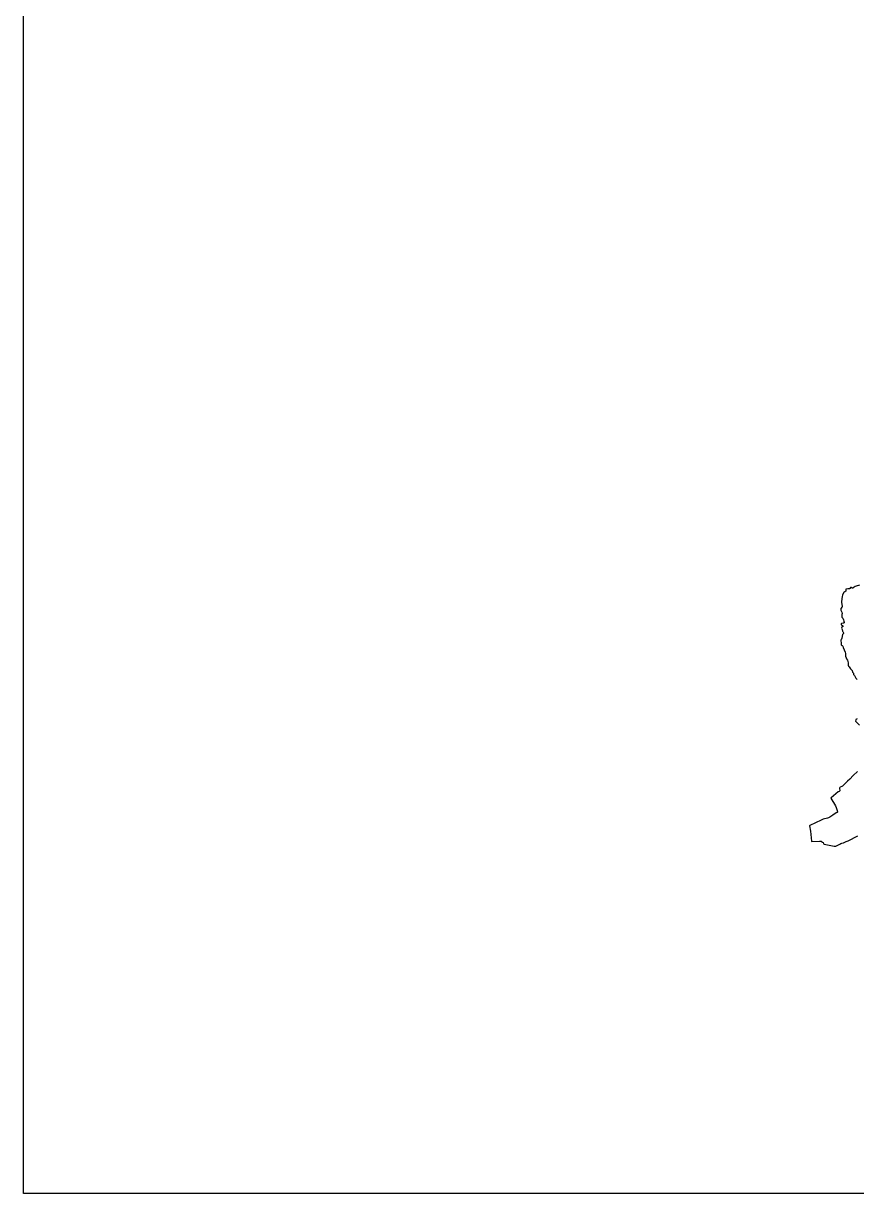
# Model space of a CAD drawing. Extents: x 0 to 452, y 0 to 685.
# Drawn here: x 0 to 87.8, y 0 to 123.3 of the extents above; entities that cross this region are included whole.
import ezdxf

# ---------------------------------------------------------------- set-up
doc = ezdxf.new("R2010")
doc.units = 0
doc.layers.get('0').update_dxf_attribs({"linetype": 'CONTINUOUS'})

msp = doc.modelspace()

# ---------------------------------------------------------------- linework, layer by layer
at = {"color": 7}
msp.add_lwpolyline([(0, 684.671111), (451.555556, 684.671111), (451.555556, 0), (0, 0), (0, 684.671111)], close=True, dxfattribs=at)
for points in [[(88.058845, 64.100825), (87.701658, 64.014835), (87.617873, 63.981762), (87.404002, 63.811988), (87.35329, 63.792144), (87.306988, 63.799861), (87.200052, 63.866007), (87.15375, 63.874826), (87.136111, 63.868212), (87.068863, 63.774505), (87.011537, 63.721588), (86.838455, 63.719384), (86.6775, 63.701745), (86.644427, 63.674184), (86.642222, 63.519844), (86.613559, 63.480156), (86.4052, 63.344557), (86.375434, 63.297153), (86.286137, 63.06013), (86.250859, 62.917917), (86.165972, 62.392057), (86.176997, 62.267482), (86.243143, 61.897066), (86.239835, 61.827613), (86.213377, 61.775799), (86.136207, 61.687604), (86.108646, 61.637995), (86.100929, 61.561927), (86.120773, 61.47263), (86.218889, 61.254349), (86.239835, 61.138594), (86.20125, 61.028351), (86.202352, 60.762665), (86.216684, 60.735104), (86.3148, 60.631476), (86.386458, 60.473828), (86.408507, 60.316181), (86.451502, 60.215859), (86.453707, 60.160738), (86.44158, 60.137587), (86.399687, 60.106719), (86.342361, 60.093489), (86.20566, 60.087977), (86.16046, 60.073646), (86.136207, 60.035061), (86.150538, 59.940252), (86.173689, 59.919306), (86.279523, 59.876311), (86.313698, 59.84875), (86.334644, 59.787014), (86.308186, 59.763863), (86.226606, 59.745121), (86.19684, 59.688898), (86.171484, 59.585269), (86.231016, 59.433134), (86.262986, 59.279896), (86.325825, 59.211545), (86.378741, 59.089175), (86.382049, 59.01862), (86.289444, 58.907274), (86.212274, 58.536857), (86.12408, 58.362674), (86.118568, 58.328498), (86.149436, 57.952569), (86.130694, 57.827995), (86.137309, 57.807049), (86.249757, 57.764054), (86.301571, 57.692396), (86.343463, 57.552387), (86.556233, 57.044167), (86.602535, 56.893134), (86.601432, 56.612014), (86.652144, 56.435625), (86.701754, 56.348533), (86.811997, 56.217344), (86.862708, 55.942838), (86.885859, 55.673845), (86.920035, 55.571319), (86.997205, 55.498559), (87.126189, 55.301224), (87.258481, 55.160113), (87.293759, 55.108299), (87.31691, 54.953958), (87.417231, 54.880095), (87.432665, 54.848125), (87.450304, 54.686068), (87.463533, 54.657405), (87.537396, 54.574722), (87.695043, 54.311241), (87.815208, 54.176745)], [(87.809696, 50.030503), (87.699453, 49.962153), (87.66638, 49.903724), (87.655356, 49.776944), (87.681814, 49.732847), (88.062153, 49.370148)], [(87.841667, 44.474253), (87.39408, 44.042101), (87.061146, 43.681606), (86.810894, 43.472144), (86.623481, 43.284731), (86.422838, 43.059835), (86.270703, 42.922031), (86.211172, 42.886753), (86.025963, 42.809583), (85.981866, 42.778715), (85.954306, 42.73572), (85.981866, 42.438064), (85.971944, 42.411606), (85.92454, 42.378533), (85.80658, 42.327821), (85.080078, 41.691719), (85.061337, 41.656441), (85.538689, 40.847257), (85.624679, 40.670868), (85.694132, 40.488967), (85.769097, 40.230998), (85.763585, 40.20013), (85.726102, 40.16816), (85.615859, 40.111936), (85.245443, 39.880425), (84.947787, 39.676476), (84.792344, 39.590486), (84.69092, 39.550799), (84.25987, 39.439453), (84.039384, 39.353463), (82.823403, 38.779097), (82.801354, 38.737205), (82.896163, 38.176068), (83.015226, 37.146398), (83.02625, 37.123246), (83.046094, 37.11553), (83.871814, 37.145295), (84.032769, 37.125451), (84.079071, 37.10671), (84.177188, 37.039462), (84.234514, 36.977726), (84.281918, 36.842127), (84.342552, 36.805746), (85.415217, 36.598489), (85.579479, 36.595182), (85.996198, 36.805746), (86.116363, 36.890634), (86.193533, 36.923707), (86.376537, 36.973316), (86.651042, 37.1023), (86.860504, 37.180573), (87.908915, 37.702023)]]:
    msp.add_lwpolyline(points, dxfattribs=at)

doc.saveas('drawing.dxf')
